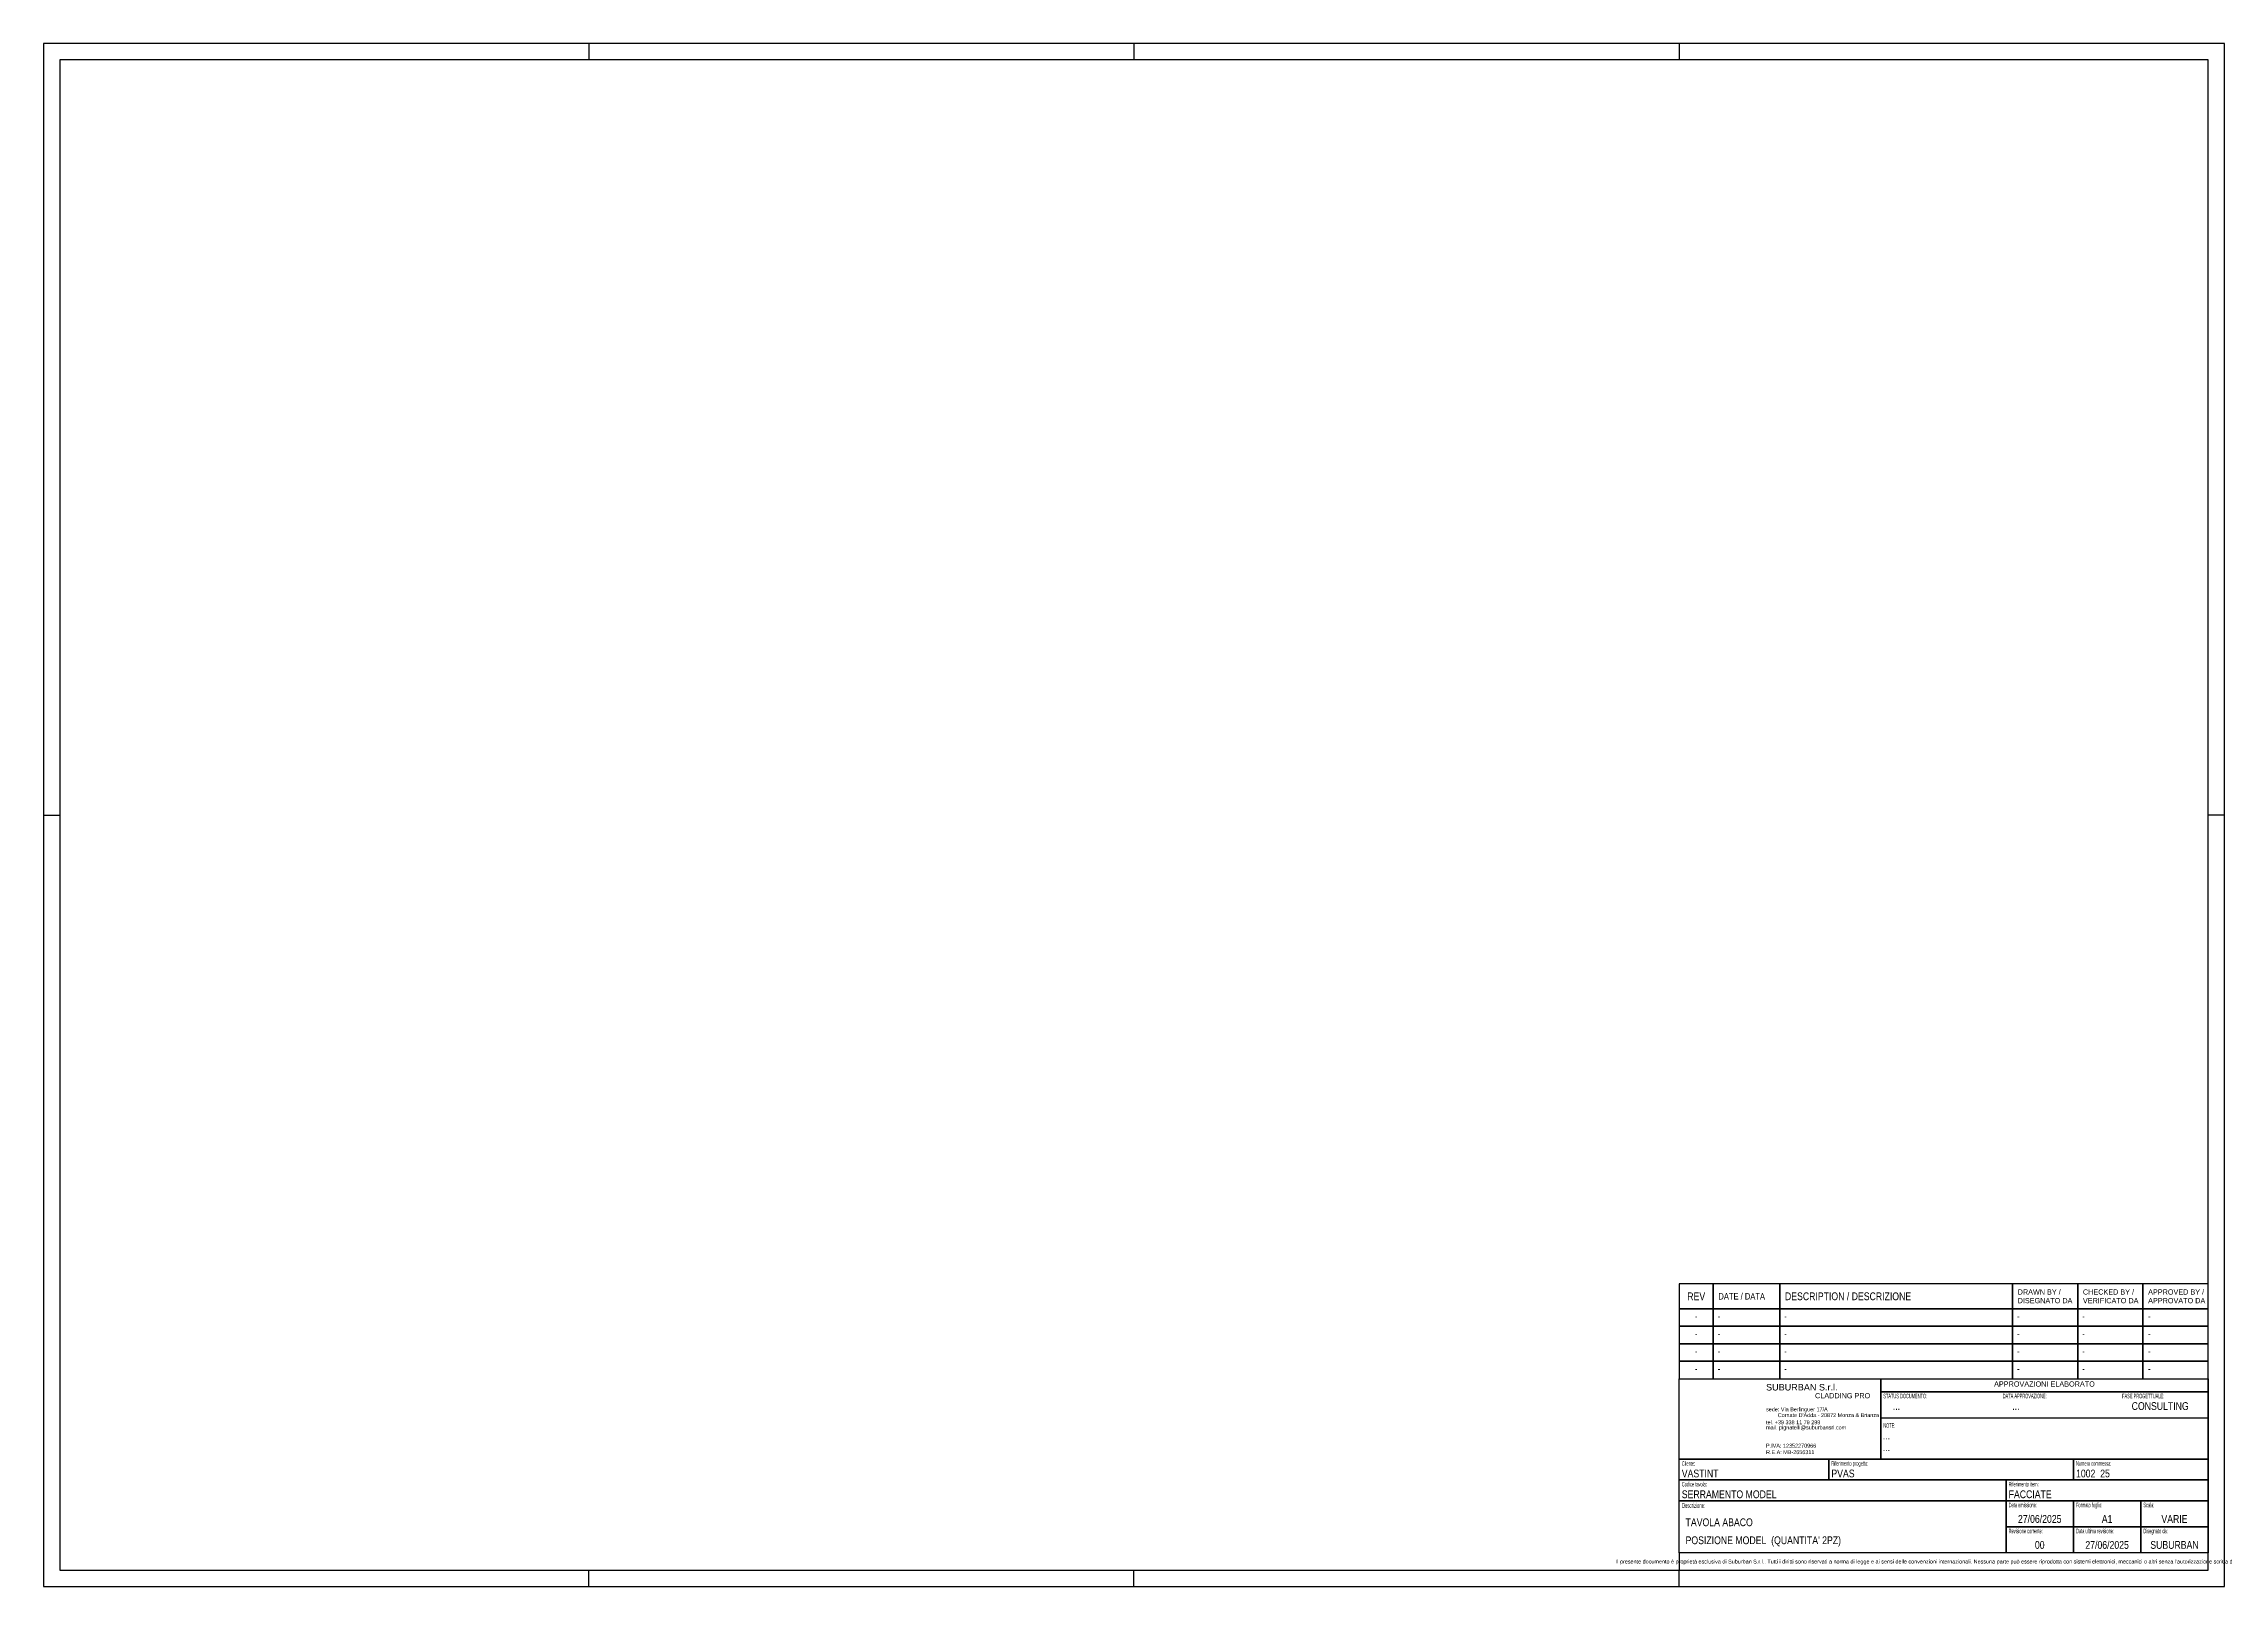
# Model space of a CAD drawing. Header units: millimetres. Extents: x 2295 to 3135, y 1206 to 1800.
import ezdxf
from ezdxf.enums import TextEntityAlignment as Align

# ---------------------------------------------------------------- set-up
doc = ezdxf.new("R2010")
doc.units = ezdxf.units.MM
doc.layers.add('SUB-Cartigli', color=7, linetype='Continuous')
doc.layers.add('SUB-Quote', color=3, linetype='Continuous')
doc.styles.add('SUB-Testo Annotativo', font='arial.ttf', dxfattribs={"width": 0.8})

# ---------------------------------------------------------------- blocks, each defined once
blk = doc.blocks.new('*U3')
at = {"layer": 'SUB-Cartigli', "color": 80}
blk.add_lwpolyline([(-840, 0), (0, 0), (0, 594), (-840, 594)], close=True, dxfattribs=at)
at = {"layer": 'SUB-Cartigli', "color": 131}
for points in [[(-630, 594), (-630, 587.75)], [(-420, 594), (-420, 587.75)], [(-210, 594), (-210, 587.75)], [(-840, 297), (-833.75, 297)], [(0, 297), (-6.25, 297)], [(-630, 0), (-630, 6.25)], [(-420, 0), (-420, 6.25)], [(-210, 0), (-210, 6.25)]]:
    blk.add_lwpolyline(points, dxfattribs=at)
at = {"layer": 'SUB-Cartigli', "color": 240}
blk.add_lwpolyline([(-833.75, 6.25), (-6.25, 6.25), (-6.25, 587.75), (-833.75, 587.75)], close=True, dxfattribs=at)
blk = doc.blocks.new('SUB - Tabella revisioni')
at = {"layer": 'SUB-Cartigli', "color": 50}
for points in [[(0, 27), (13.12, 27), (13.12, 36.51), (0, 36.51)], [(13.12, 27), (38.74, 27), (38.74, 36.51), (13.12, 36.51)], [(38.74, 27), (128.38, 27), (128.38, 36.51), (38.74, 36.51)], [(128.38, 27), (153.51, 27), (153.51, 36.51), (128.38, 36.51)], [(153.51, 27), (178.63, 27), (178.63, 36.51), (153.51, 36.51)], [(178.63, 27), (203.75, 27), (203.75, 36.51), (178.63, 36.51)], [(0, 20.25), (13.12, 20.25), (13.12, 27), (0, 27)], [(13.12, 20.25), (38.74, 20.25), (38.74, 27), (13.12, 27)], [(38.74, 20.25), (128.38, 20.25), (128.38, 27), (38.74, 27)], [(128.38, 20.25), (153.51, 20.25), (153.51, 27), (128.38, 27)], [(153.51, 20.25), (178.63, 20.25), (178.63, 27), (153.51, 27)], [(178.63, 20.25), (203.75, 20.25), (203.75, 27), (178.63, 27)], [(0, 13.5), (13.12, 13.5), (13.12, 20.25), (0, 20.25)], [(13.12, 13.5), (38.74, 13.5), (38.74, 20.25), (13.12, 20.25)], [(38.74, 13.5), (128.38, 13.5), (128.38, 20.25), (38.74, 20.25)], [(128.38, 13.5), (153.51, 13.5), (153.51, 20.25), (128.38, 20.25)], [(153.51, 13.5), (178.63, 13.5), (178.63, 20.25), (153.51, 20.25)], [(178.63, 13.5), (203.75, 13.5), (203.75, 20.25), (178.63, 20.25)], [(0, 6.75), (13.12, 6.75), (13.12, 13.5), (0, 13.5)], [(13.12, 6.75), (38.74, 6.75), (38.74, 13.5), (13.12, 13.5)], [(38.74, 6.75), (128.38, 6.75), (128.38, 13.5), (38.74, 13.5)], [(128.38, 6.75), (153.51, 6.75), (153.51, 13.5), (128.38, 13.5)], [(153.51, 6.75), (178.63, 6.75), (178.63, 13.5), (153.51, 13.5)], [(178.63, 6.75), (203.75, 6.75), (203.75, 13.5), (178.63, 13.5)], [(0, 0), (13.12, 0), (13.12, 6.75), (0, 6.75)], [(13.12, 0), (38.74, 0), (38.74, 6.75), (13.12, 6.75)], [(38.74, 0), (128.38, 0), (128.38, 6.75), (38.74, 6.75)], [(128.38, 0), (153.51, 0), (153.51, 6.75), (128.38, 6.75)], [(153.51, 0), (178.63, 0), (178.63, 6.75), (153.51, 6.75)], [(178.63, 0), (203.75, 0), (203.75, 6.75), (178.63, 6.75)]]:
    blk.add_lwpolyline(points, close=True, dxfattribs=at)
blk.add_lwpolyline([(203.75, 27), (0, 27)], dxfattribs=at)
at = {"layer": 'SUB-Quote', "style": 'SUB-Testo Annotativo'}
for s, width, insert, char_height, attachment_point in [('DRAWN BY / DISEGNATO DA', 26.0311, (130.38, 31.75), 2, 4), ('CHECKED BY / VERIFICATO DA', 26.0311, (155.51, 31.75), 2, 4), ('APPROVED BY / APPROVATO DA', 26.0311, (180.63, 31.75), 2, 4), ('REV', 9.8593, (6.56, 31.75), 3, 5), ('DATE / DATA', 21.9515, (15.12, 31.75), 2.5, 4), ('DESCRIPTION / DESCRIZIONE', 67.0837, (40.74, 31.75), 3, 4)]:
    blk.add_mtext_dynamic_manual_height_columns(s, width=width, gutter_width=12.5, heights=[0], dxfattribs=dict(at, insert=insert, char_height=char_height, attachment_point=attachment_point))
at = {"layer": 'SUB-Quote', "style": 'SUB-Testo Annotativo', "width": 0.8}
for tag, p in [('REV00', (6.56, 24.12)), ('REV01', (6.56, 17.38)), ('REV02', (6.56, 10.62)), ('REV03', (6.56, 3.88))]:
    blk.add_attdef(tag, text='', height=2.5, dxfattribs=at).set_placement(p, align=Align.MIDDLE_CENTER)
for tag, p in [('DATA00', (14.87, 24.12)), ('DESCRIZIONE00', (40.49, 24.12)), ('DISEGNATORE00', (130.13, 24.12)), ('VERIFICA00', (155.26, 24.12)), ('APPROVATO00', (180.63, 24.12)), ('DATA01', (14.87, 17.38)), ('DESCRIZIONE01', (40.49, 17.38)), ('DISEGNATORE01', (130.13, 17.38)), ('VERIFICA01', (155.26, 17.38)), ('APPROVATO01', (180.63, 17.38)), ('DATA02', (14.87, 10.62)), ('DESCRIZIONE02', (40.49, 10.62)), ('DISEGNATORE02', (130.13, 10.62)), ('VERIFICA02', (155.26, 10.62)), ('APPROVATO02', (180.63, 10.62)), ('DATA03', (14.87, 3.88)), ('DESCRIZIONE03', (40.49, 3.88)), ('DISEGNATORE03', (130.13, 3.88)), ('VERIFICA03', (155.26, 3.88)), ('APPROVATO03', (180.63, 3.88))]:
    blk.add_attdef(tag, text='', height=2.5, dxfattribs=at).set_placement(p, align=Align.MIDDLE_LEFT)
blk = doc.blocks.new('CARTIGLIO.SUB-URBAN')
at = {"layer": 'SUB-Cartigli', "color": 50}
for points in [[(-210, 79.92), (-132.38, 79.92), (-132.38, 48.96), (-210, 48.96)], [(-132.38, 79.92), (-6.25, 79.92), (-6.25, 74.92), (-132.38, 74.92)], [(-132.38, 74.92), (-6.25, 74.92), (-6.25, 48.96), (-132.38, 48.96)], [(-132.38, 64.92), (-6.25, 64.92), (-6.25, 48.96), (-132.38, 48.96)], [(-210, 48.96), (-152.38, 48.96), (-152.38, 40.96), (-210, 40.96)], [(-152.38, 48.96), (-58.15, 48.96), (-58.15, 40.96), (-152.38, 40.96)], [(-58.15, 48.96), (-6.25, 48.96), (-6.25, 40.96), (-58.15, 40.96)], [(-210, 40.96), (-84.1, 40.96), (-84.1, 32.96), (-210, 32.96)], [(-84.1, 40.96), (-6.25, 40.96), (-6.25, 32.96), (-84.1, 32.96)], [(-210, 32.96), (-84.1, 32.96), (-84.1, 12.96), (-210, 12.96)], [(-84.1, 32.96), (-58.15, 32.96), (-58.15, 22.96), (-84.1, 22.96)], [(-58.15, 32.96), (-32.2, 32.96), (-32.2, 22.96), (-58.15, 22.96)], [(-32.2, 32.96), (-6.25, 32.96), (-6.25, 22.96), (-32.2, 22.96)], [(-84.1, 22.96), (-58.15, 22.96), (-58.15, 12.96), (-84.1, 12.96)], [(-58.15, 22.96), (-32.2, 22.96), (-32.2, 12.96), (-58.15, 12.96)], [(-32.2, 22.96), (-6.25, 22.96), (-6.25, 12.96), (-32.2, 12.96)], [(-210, 6.25), (-6.25, 6.25), (-6.25, 12.96), (-210, 12.96)]]:
    blk.add_lwpolyline(points, close=True, dxfattribs=at)
at = {"layer": 'SUB-Quote', "style": 'SUB-Testo Annotativo'}
for s, height, p in [('SUBURBAN S.r.l.', 2.5, (-176.54, 75.42)), ('CLADDING PRO', 2, (-157.68, 72.42))]:
    blk.add_text(s, height=height, dxfattribs=at).set_placement(p)
blk.add_text('APPROVAZIONI ELABORATO', height=2, dxfattribs=at).set_placement((-69.31, 77.92), align=Align.MIDDLE_CENTER)
for s, height, width, p in [('sede: Via Berlinguer 17/A ', 1.5, 0.8, (-176.54, 67.42)), ('STATUS DOCUMENTO:', 1.75, 0.5, (-131.38, 72.42)), ('DATA APPROVAZIONE:', 1.75, 0.5, (-85.38, 72.42)), ('FASE PROGETTUALE:', 1.75, 0.5, (-39.38, 72.42)), ('tel. +39 338 11 79 299', 1.5, 0.8, (-176.54, 62.42)), ('mail. pignatelli@suburbansrl.com', 1.5, 0.8, (-176.54, 60.42)), ("Cornate D'Adda - 20872 Monza & Brianza", 1.5, 0.8, (-172.04, 65.17)), ('NOTE:', 1.75, 0.5, (-131.38, 61.09)), ('P.IVA: 12352270966', 1.5, 0.8, (-176.54, 53.42)), ('R.E.A: MB-2656311', 1.5, 0.8, (-176.54, 50.92)), ('Cliente:', 1.75, 0.5, (-209, 46.46)), ('Riferimento progetto:', 1.75, 0.5, (-151.38, 46.46)), ('Numero commessa:', 1.75, 0.5, (-57.15, 46.46)), ('Codice tavola:', 1.75, 0.5, (-209, 38.46)), ('Riferimento item:', 1.75, 0.5, (-83.1, 38.46)), ('Descrizione:', 1.857, 0.5, (-208.9, 30.21)), ('Data emissione:', 1.75, 0.5, (-83.1, 30.46)), ('Formato foglio:', 1.75, 0.5, (-57.15, 30.46)), ('Scala:', 1.75, 0.5, (-31.2, 30.46)), ('Revisione corrente:', 1.75, 0.5, (-83.1, 20.46)), ('Data ultima revisione:', 1.75, 0.5, (-57.15, 20.46)), ('Disegnato da:', 1.75, 0.5, (-31.2, 20.46))]:
    blk.add_text(s, height=height, dxfattribs=dict(at, width=width)).set_placement(p)
at = {"layer": 'SUB-Quote', "insert": (-108.12, 9.33), "char_height": 1.5, "attachment_point": 5, "style": 'SUB-Testo Annotativo'}
blk.add_mtext_dynamic_manual_height_columns("Il presente documento è proprietà esclusiva di Suburban S.r.l.. Tutti i diritti sono riservati a norma di legge e ai sensi delle convenzioni internazionali. Nessuna parte può essere riprodotta con sistemi elettronici, meccanici o altri senza l'autorizzazione scritta di Suburban S.r.l.", width=204.4862, gutter_width=1.03, heights=[0], dxfattribs=at)
at = {"layer": 'SUB-Quote', "style": 'SUB-Testo Annotativo', "width": 0.8}
for tag, p in [('APPROVAL', (-127.72, 67.92)), ('DATA.STATUS', (-81.72, 67.92)), ('FASE', (-35.72, 67.92)), ('NOTE.1', (-131.58, 56.59)), ('NOTE.2', (-131.58, 52.09)), ('CLIENTE', (-209, 41.96)), ('CANTIERE', (-151.38, 41.96)), ('COD.COMM', (-57.15, 41.96)), ('CODTAVOLA', (-209, 33.96)), ('COD.CARNET', (-83.1, 33.96)), ('TITOLO1', (-207.54, 23.18)), ('TITOLO2', (-207.54, 16.25))]:
    blk.add_attdef(tag, p, '', height=3, dxfattribs=at)
for tag, p in [('PRIMA.CONS', (-71.12, 25.96)), ('FORMATO', (-45.17, 25.96)), ('SCALA', (-19.22, 25.96)), ('REV.CORR', (-71.12, 15.96)), ('REV.DATE', (-45.17, 15.96)), ('DISEGNATORE', (-19.22, 15.96))]:
    blk.add_attdef(tag, text='', height=3, dxfattribs=at).set_placement(p, align=Align.MIDDLE_CENTER)

msp = doc.modelspace()

# ---------------------------------------------------------------- block references
msp.add_blockref('*U3', (3135.43, 1205.92))
ref = msp.add_blockref('CARTIGLIO.SUB-URBAN', (3135.43, 1205.92))
ref.add_attrib('NOTE.2', '...', (3003.85, 1258.01), dxfattribs={"height": 3, "style": 'SUB-Testo Annotativo', "width": 0.8})
ref.add_attrib('NOTE.1', '...', (3003.85, 1262.51), dxfattribs={"height": 3, "style": 'SUB-Testo Annotativo', "width": 0.8})
ref.add_attrib('FASE', 'CONSULTING', (3099.71, 1273.84), dxfattribs={"height": 3, "style": 'SUB-Testo Annotativo', "width": 0.8})
ref.add_attrib('DATA.STATUS', '...', (3053.71, 1273.84), dxfattribs={"height": 3, "style": 'SUB-Testo Annotativo', "width": 0.8})
ref.add_attrib('APPROVAL', '...', (3007.71, 1273.84), dxfattribs={"height": 3, "style": 'SUB-Testo Annotativo', "width": 0.8})
ref.add_attrib('COD.CARNET', 'FACCIATE', (3052.33, 1239.88), dxfattribs={"height": 3, "style": 'SUB-Testo Annotativo', "width": 0.8})
ref.add_attrib('DISEGNATORE', 'SUBURBAN', dxfattribs={"height": 3, "style": 'SUB-Testo Annotativo', "width": 0.8}).set_placement((3116.21, 1221.88), align=Align.MIDDLE_CENTER)
ref.add_attrib('SCALA', 'VARIE', dxfattribs={"height": 3, "style": 'SUB-Testo Annotativo', "width": 0.8}).set_placement((3116.21, 1231.88), align=Align.MIDDLE_CENTER)
ref.add_attrib('PRIMA.CONS', '27/06/2025', dxfattribs={"height": 3, "style": 'SUB-Testo Annotativo', "width": 0.8}).set_placement((3064.31, 1231.88), align=Align.MIDDLE_CENTER)
ref.add_attrib('FORMATO', 'A1', dxfattribs={"height": 3, "style": 'SUB-Testo Annotativo', "width": 0.8}).set_placement((3090.26, 1231.88), align=Align.MIDDLE_CENTER)
ref.add_attrib('REV.CORR', '00', dxfattribs={"height": 3, "style": 'SUB-Testo Annotativo', "width": 0.8}).set_placement((3064.31, 1221.88), align=Align.MIDDLE_CENTER)
ref.add_attrib('REV.DATE', '27/06/2025', dxfattribs={"height": 3, "style": 'SUB-Testo Annotativo', "width": 0.8}).set_placement((3090.26, 1221.88), align=Align.MIDDLE_CENTER)
ref.add_attrib('CODTAVOLA', 'SERRAMENTO MODEL', (2926.43, 1239.88), dxfattribs={"height": 3, "style": 'SUB-Testo Annotativo', "width": 0.8})
ref.add_attrib('COD.COMM', '1002_25', (3078.28, 1247.88), dxfattribs={"height": 3, "style": 'SUB-Testo Annotativo', "width": 0.8})
ref.add_attrib('TITOLO2', "POSIZIONE MODEL  (QUANTITA' 2PZ)", (2927.89, 1222.17), dxfattribs={"height": 3, "style": 'SUB-Testo Annotativo', "width": 0.8})
ref.add_attrib('TITOLO1', 'TAVOLA ABACO', (2927.89, 1229.1), dxfattribs={"height": 3, "style": 'SUB-Testo Annotativo', "width": 0.8})
ref.add_attrib('CANTIERE', 'PVAS', (2984.05, 1247.88), dxfattribs={"height": 3, "style": 'SUB-Testo Annotativo', "width": 0.8})
ref.add_attrib('CLIENTE', 'VASTINT', (2926.43, 1247.88), dxfattribs={"height": 3, "style": 'SUB-Testo Annotativo', "width": 0.8})
at = {"layer": 'SUB-Cartigli'}
msp.add_blockref('SUB - Tabella revisioni', (2925.43, 1285.84), dxfattribs=at).add_auto_attribs({'APPROVATO03': '-', 'VERIFICA03': '-', 'DISEGNATORE03': '-', 'DESCRIZIONE03': '-', 'DATA03': '-', 'REV03': '-', 'APPROVATO02': '-', 'VERIFICA02': '-', 'DISEGNATORE02': '-', 'DESCRIZIONE02': '-', 'DATA02': '-', 'REV02': '-', 'APPROVATO01': '-', 'VERIFICA01': '-', 'DISEGNATORE01': '-', 'DESCRIZIONE01': '-', 'DATA01': '-', 'REV01': '-', 'APPROVATO00': '-', 'VERIFICA00': '-', 'DISEGNATORE00': '-', 'DESCRIZIONE00': '-', 'DATA00': '-', 'REV00': '-'})

doc.saveas('drawing.dxf')
